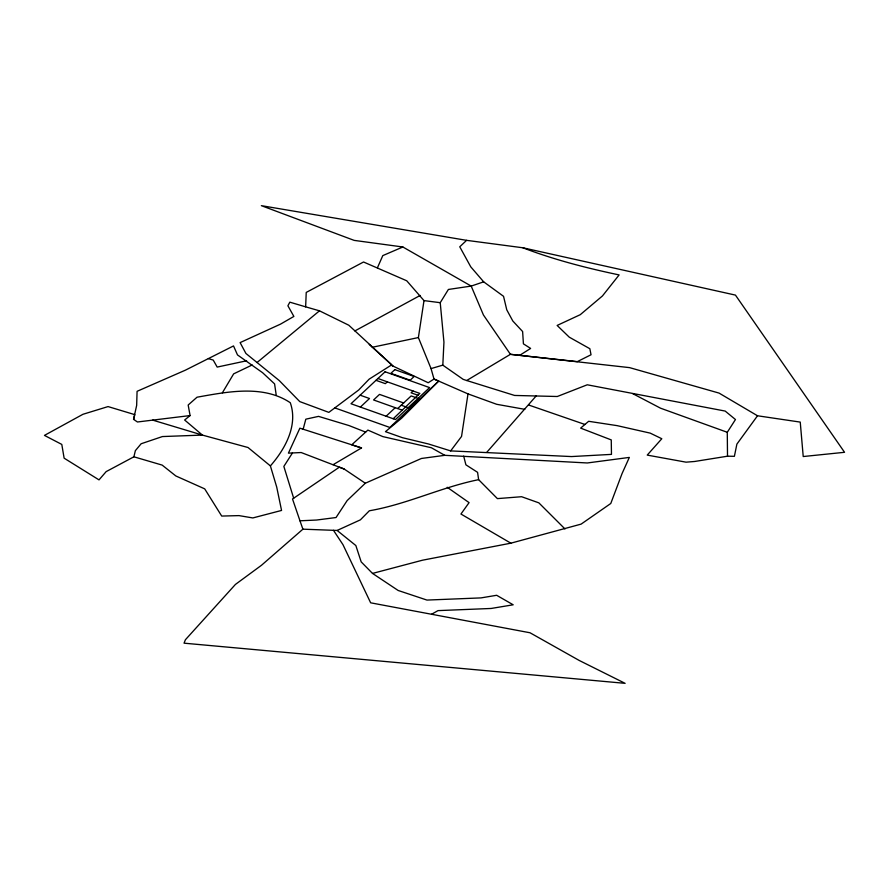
<?xml version="1.0" encoding="UTF-8"?>
<svg xmlns="http://www.w3.org/2000/svg" width="889" height="889" viewBox="0 0 889 889"><rect width="100%" height="100%" fill="white"/><g stroke="black" fill="none" stroke-linecap="round" stroke-linejoin="round"><path stroke-width="1.33" d="M305.649 306.838L289.836 302.171L287.892 305.76L293.87 316.428L280.502 324.141L240.108 342.609L245.92 353.466L279.279 380.581L299.771 401.595L328.83 412.374L358.634 390.049L369.135 379.17L391.727 364.846L348.799 325.218L319.484 310.828L305.649 306.838L306.227 292.425L363.545 261.999L406.74 280.791L423.997 300.604L418.386 337.564L431.043 368.591L434.01 379.047L438.644 381.092L401.617 418.197L385.448 431.665L402.395 437.677L428.554 444L450.656 450.901L571.505 456.568L611.476 454.379L611.254 439.911L580.65 428.12L588.651 421.297L617.122 425.642L650.203 433.121L661.805 438.733L647.225 455.101L686.052 462.169L694.631 461.48L727.513 456.201L734.392 456.313L736.881 444.122L757.517 415.774L800.244 422.097L803.223 456.535L844.55 452.301L735.447 295.104L522.865 247.775L466.592 240.341L261.355 205.659L354.178 240.386L402.861 246.986L471.192 286.08L483.427 314.973L510.43 354.322L629.601 367.635L719.034 393.082L757.517 415.774M442.811 365.146L443.944 342.132L440.233 302.693L448.389 289.458L471.192 286.08L483.683 281.846L503.541 296.315L506.763 309.828L512.82 321.007L522.621 331.53L523.421 343.854L530.622 348.432L519.698 355.333L510.43 354.322L466.681 380.514L463.18 379.359L442.811 365.146L431.043 368.591M391.149 365.212L428.22 382.748L434.01 379.047L468.003 393.894L461.547 436.443L450.656 450.901M303.16 429.22L305.816 419.175L318.551 416.374L349.077 425.587L365.646 432.121M133.895 456.802L135.372 450.645L141.14 443.755L162.431 436.555L202.403 435.088L248.02 447.511L270.389 465.903L276.712 487.061L281.557 510.442L252.843 517.943L238.985 515.609L221.705 516.064L204.703 488.861L175.833 475.959L162.165 465.103L133.895 456.802L106.147 471.626L99.012 479.882L64.13 458.168L61.797 444.422L44.45 435.399L82.955 414.285L108.069 406.584L134.817 414.652L133.572 419.341L137.439 421.986L190.09 415.563L188.168 405.017L197.036 397.205C227.295 391.838 263.011 384.481 290.281 402.717C298.26 425.298 285.102 449.156 270.389 465.903M133.572 419.352L136.662 405.373L137.073 391.316L185.368 370.18L233.518 345.932L237.496 354.922L262.588 372.702L274.579 383.881L276.179 394.783M377.469 267.689L382.792 255.61L402.861 246.986M292.459 452.957L283.847 466.425L293.67 498.207M222.394 392.771L233.651 373.858L252.187 364.979M727.513 456.201L727.28 432.287L735.47 419.53L725.18 411.074L587.262 384.793L557.281 396.505L514.587 395.449L466.681 380.514M486.772 452.323L536.145 395.972M365.312 483.227L347.154 500.574L336.042 517.531L316.528 520.043L299.971 520.798L292.514 498.996L339.387 467.158L344.143 469.014L365.312 483.227L421.43 458.468L444.789 455.324L587.307 462.969L629.345 457.413L622.089 473.504L610.776 503.485L581.117 524.121L510.853 543.179L422.508 560.203L372.513 573.416L361.19 561.881L355.844 545.535L337.12 530.455L302.905 529.177L261.522 565.248L235.429 584.429L185.412 639.747L184.045 643.169L625.123 683.341L579.184 660.438L530.022 632.768L370.646 602.809L342.965 544.657L333.464 530.322M393.194 418.741L419.841 393.416L377.936 378.503M438.644 381.092L389.86 427.465L334.82 407.895M466.592 240.341L459.757 246.798L470.77 266.856L483.683 281.846M360.378 407.073L369.502 398.516L360.134 395.183M387.304 381.837L385.359 383.659L375.991 380.325M386.115 416.219L395.238 407.673M413.041 390.993L411.096 392.816L417.919 395.249M397.694 408.551L411.163 395.927L419.197 398.794L409.296 408.073L401.25 405.217M257.054 362.512L319.484 310.828M190.09 415.563L184.645 420.008L202.403 435.088L152.675 420.119M333.119 464.703L361.512 447.934L299.882 428.176L288.425 453.146L301.171 452.534L344.143 469.014M431.554 614.255L438.021 610.621L491.15 608.465L513.186 604.798L496.651 595.286L481.016 597.897L426.964 600.075L398.161 590.474L372.513 573.416M354.878 330.93L420.164 295.448M337.12 530.455L360.401 519.843L369.346 510.775C406.984 504.296 441.355 487.161 478.626 479.671L497.407 498.618L521.599 496.718L538.856 502.852L564.971 528.944M246.62 360.79L217.183 367.079L213.227 360.078L208.348 358.611M369.235 344.41L372.38 347.243L418.386 337.564M519.698 355.333L577.305 361.634L591.029 354.755L589.851 348.721L569.26 337.164L557.136 325.441L580.273 314.684L602.453 295.948L619.122 274.923C586.496 268.056 554.025 259.721 522.865 247.775M423.997 300.604L440.233 302.693M524.777 409.329L496.695 404.295L468.003 393.894M361.512 447.934L351.744 444.8L367.868 430.098L382.815 436.599L431.354 447.745L444.789 455.324M528.611 404.995L584.984 424.475M403.639 402.973L379.514 394.394L373.569 399.961L402.228 410.162M727.28 432.287L660.583 408.207L632.579 393.56M510.853 543.179L460.947 514.031L469.081 502.629L447.211 487.283M372.38 347.243L393.116 366.146M299.971 520.798L302.905 529.177M463.68 456.124L465.903 464.825L477.582 472.337L478.626 479.671M385.115 371.78L351.011 403.739L395.483 419.552L429.587 387.604L385.115 371.78M394.849 369.624L390.882 373.347L410.185 380.214L414.152 376.492L394.849 369.624"/></g></svg>
